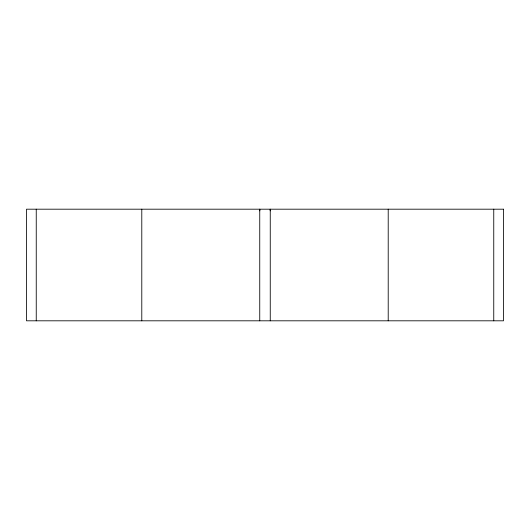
<?xml version="1.0" encoding="UTF-8"?>
<svg xmlns="http://www.w3.org/2000/svg" width="530" height="530" viewBox="0 0 530 530"><rect width="100%" height="100%" fill="white"/><g stroke="black" fill="none" stroke-linecap="round" stroke-linejoin="round"><path stroke-width="0.79" d="M270.181 210.847L270.254 209.191L270.254 320.809M259.819 210.847L259.746 209.191L259.746 320.809M493.755 209.191L493.755 320.809M388.212 209.191L388.212 320.809M141.788 209.191L141.788 320.809M36.245 209.191L36.245 320.809M503.5 209.191L26.5 209.191L26.5 320.809L503.5 320.809L503.5 209.191"/></g></svg>
